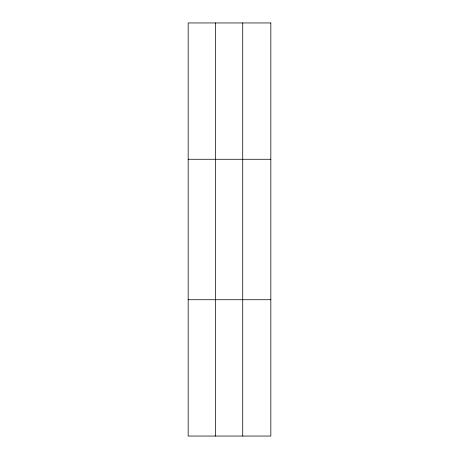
<?xml version="1.0" encoding="UTF-8"?>
<svg xmlns="http://www.w3.org/2000/svg" width="459" height="459" viewBox="0 0 459 459"><rect width="100%" height="100%" fill="white"/><g stroke="black" fill="none" stroke-linecap="round" stroke-linejoin="round"><path stroke-width="0.69" d="M215.443 436.05L215.443 22.95M242.725 436.05L242.725 22.95M188.167 159.273L270.833 159.273M188.167 299.727L270.833 299.727M270.833 22.95L270.833 436.05L188.167 436.05L188.167 22.95L270.833 22.95"/></g></svg>
